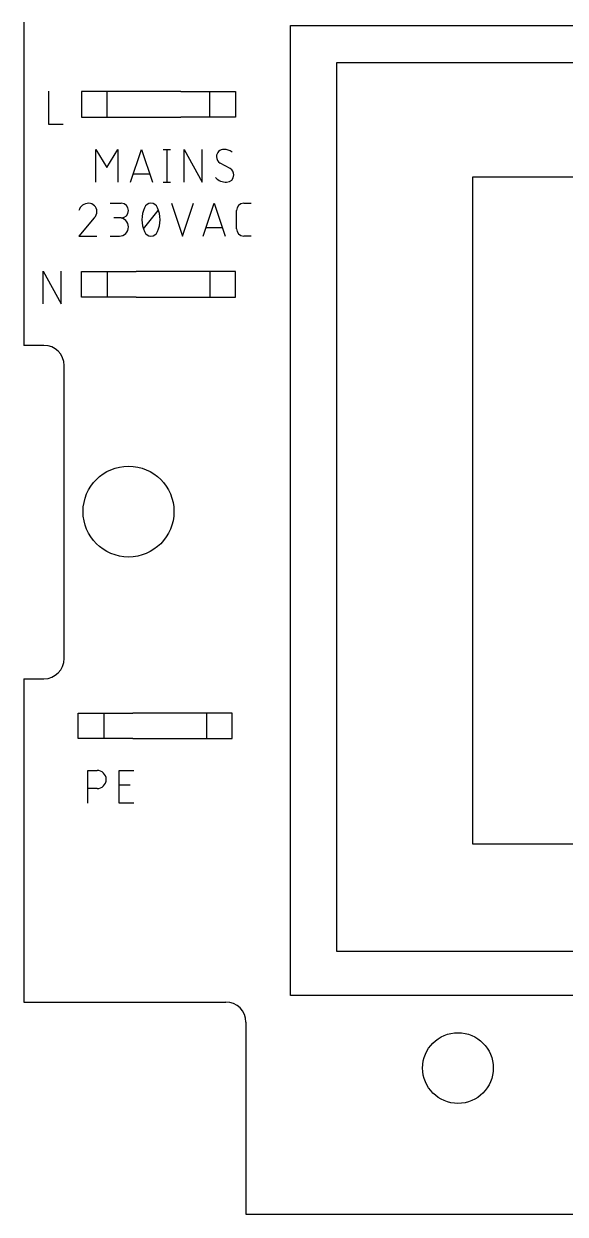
# Model space of a CAD drawing. Extents: x 0 to 124, y 0 to 91.
# Drawn here: x 0 to 26.8, y 0 to 58.9 of the extents above; entities that cross this region are included whole.
import ezdxf

# ---------------------------------------------------------------- set-up
doc = ezdxf.new("R2010")
doc.units = 0
for name, color, linetype in [('20', 30, 'CONTINUOUS'), ('21', 253, 'CONTINUOUS'), ('51', 253, 'CONTINUOUS')]:
    doc.layers.add(name, color=color, linetype=linetype)

msp = doc.modelspace()

# ---------------------------------------------------------------- linework, layer by layer
at = {"layer": '20'}
for p, q in [((0, 59), (0, 43)), ((1, 43), (0, 43)), ((2, 27.5), (2, 42)), ((0, 26.5), (0, 10.5)), ((0, 26.5), (1, 26.5)), ((0, 10.5), (10, 10.5)), ((11, 9.5), (11, 0)), ((11, 0), (112.5, 0))]:
    msp.add_line(p, q, dxfattribs=at)
for centre, radius in [((5.1856, 34.7749), 2.25), ((21.4956, 7.2334), 1.75)]:
    msp.add_circle(centre, radius, dxfattribs=at)
for centre, start, end in [((1, 42), 0, 90), ((1, 27.5), 270, 0), ((10, 9.5), 0, 90)]:
    msp.add_arc(centre, 1, start, end, dxfattribs=at)
at = {"layer": '21'}
for p, q in [((13.21, 10.83), (13.21, 58.83)), ((13.21, 58.83), (70.21, 58.83)), ((15.5, 57), (67.5, 57)), ((15.5, 13), (15.5, 57)), ((1.2263, 55.5816), (1.2263, 53.956)), ((7.7788, 55.5625), (5.5562, 55.5625)), ((5.5562, 54.2925), (7.7788, 54.2925)), ((1.2263, 53.956), (1.9487, 53.956)), ((3.5705, 51.0745), (3.5705, 52.7001)), ((3.5705, 52.7001), (4.1123, 51.7969)), ((4.1123, 51.7969), (4.6542, 52.7001)), ((4.6542, 52.7001), (4.6542, 51.0745)), ((5.2899, 51.0745), (5.8318, 52.7001)), ((5.8318, 52.7001), (6.3736, 51.0745)), ((6.9016, 52.7001), (7.2629, 52.7001)), ((7.0823, 52.7001), (7.0823, 51.0745)), ((7.9333, 51.0745), (7.9333, 52.7001)), ((7.9333, 52.7001), (8.8364, 51.0745)), ((8.8364, 51.0745), (8.8364, 52.7001)), ((10.2189, 51.7518), (9.7222, 52.0227)), ((6.2382, 51.4809), (5.4254, 51.4809)), ((61.21, 51.33), (22.21, 51.33)), ((22.21, 51.33), (22.21, 18.33)), ((6.9016, 51.0745), (7.2629, 51.0745)), ((4.281, 50.0331), (4.8229, 50.0331)), ((5.9345, 48.7687), (6.657, 49.6718)), ((7.317, 50.0331), (7.8588, 48.4075)), ((7.8588, 48.4075), (8.4007, 50.0331)), ((8.8801, 48.4075), (9.422, 50.0331)), ((9.422, 50.0331), (9.9638, 48.4075)), ((10.5296, 48.7687), (10.5296, 49.6718)), ((10.8908, 50.0331), (11.2521, 50.0331)), ((3.4856, 49.3106), (2.7179, 48.4075)), ((4.8229, 49.3106), (4.4617, 49.3106)), ((2.7179, 48.4075), (3.621, 48.4075)), ((4.281, 48.4075), (4.7326, 48.4075)), ((9.8284, 48.8139), (9.0156, 48.8139)), ((11.2521, 48.4075), (10.8908, 48.4075)), ((0.9534, 45.0497), (0.9534, 46.6753)), ((0.9534, 46.6753), (1.8566, 45.0497)), ((1.8566, 45.0497), (1.8566, 46.6753)), ((7.7788, 46.6563), (5.5562, 46.6563)), ((5.5562, 45.3863), (7.7788, 45.3863)), ((7.62, 24.805), (5.3975, 24.805)), ((5.3975, 23.535), (7.62, 23.535)), ((3.1763, 20.3409), (3.1763, 21.9666)), ((3.1763, 21.9666), (3.6278, 21.9666)), ((4.7213, 20.3409), (4.7213, 21.9666)), ((4.7213, 21.9666), (5.4437, 21.9666)), ((4.7213, 21.2441), (5.2631, 21.2441)), ((3.6278, 21.0634), (3.1763, 21.0634)), ((5.4437, 20.3409), (4.7213, 20.3409)), ((22.21, 18.33), (61.21, 18.33)), ((67.5, 13), (15.5, 13)), ((70.21, 10.83), (13.21, 10.83))]:
    msp.add_line(p, q, dxfattribs=at)
for centre, radius, start, end in [((9.9028, 52.3388), 0.3612, 89.9995, 180), ((9.9028, 52.0227), 0.6773, 53.1301, 89.9995), ((9.9085, 52.3388), 0.3669, 179.9998, 239.49), ((10.0383, 51.8376), 0.7631, 224.7608, 269.9999), ((10.0383, 51.4357), 0.3612, 270, 0), ((10.0327, 51.4357), 0.3669, 0, 59.4898), ((3.2146, 49.5109), 0.5221, 90.0001, 162.0549), ((3.2146, 49.6267), 0.4064, 0, 90), ((3.1845, 49.6267), 0.4365, 313.6036, 359.9997), ((4.8229, 49.6718), 0.3612, 270, 90), ((7.1838, 49.2203), 1.3396, 154.0109, 180.0001), ((6.2957, 49.6989), 0.3342, 90.0001, 161.0756), ((6.2957, 49.6989), 0.3342, 18.9248, 90), ((5.4077, 49.2203), 1.3396, 360, 25.9891), ((10.8908, 49.6718), 0.3612, 90.0005, 180), ((4.7326, 48.859), 0.4516, 270, 90), ((7.1838, 49.2203), 1.3396, 180, 205.9889), ((5.4076, 49.2203), 1.3396, 334.0111, 360), ((6.2957, 48.7416), 0.3342, 198.925, 270), ((6.2957, 48.7416), 0.3342, 269.9999, 341.0745), ((10.8908, 48.7687), 0.3612, 180, 270), ((3.6278, 21.515), 0.4516, 270, 90)]:
    msp.add_arc(centre, radius, start, end, dxfattribs=at)
at = {"layer": '51'}
for p, q in [((4.1275, 55.5625), (2.8575, 55.5625)), ((2.8575, 55.5625), (2.8575, 54.2925)), ((5.5562, 55.5625), (4.1275, 55.5625)), ((4.1275, 54.2925), (4.1275, 55.5625)), ((7.7788, 55.5625), (9.2075, 55.5625)), ((9.2075, 55.5625), (10.4775, 55.5625)), ((9.2075, 54.2925), (9.2075, 55.5625)), ((10.4775, 55.5625), (10.4775, 54.2925)), ((2.8575, 54.2925), (4.1275, 54.2925)), ((4.1275, 54.2925), (5.5562, 54.2925)), ((9.2075, 54.2925), (7.7788, 54.2925)), ((10.4775, 54.2925), (9.2075, 54.2925)), ((2.8575, 45.3863), (2.8575, 46.6563)), ((2.8575, 46.6563), (4.1275, 46.6563)), ((4.1275, 46.6563), (5.5562, 46.6563)), ((4.1275, 46.6563), (4.1275, 45.3863)), ((9.2075, 46.6563), (7.7788, 46.6563)), ((10.4775, 46.6563), (9.2075, 46.6563)), ((9.2075, 46.6563), (9.2075, 45.3863)), ((10.4775, 45.3863), (10.4775, 46.6563)), ((4.1275, 45.3863), (2.8575, 45.3863)), ((5.5562, 45.3863), (4.1275, 45.3863)), ((7.7788, 45.3863), (9.2075, 45.3863)), ((9.2075, 45.3863), (10.4775, 45.3863)), ((2.6987, 23.535), (2.6987, 24.805)), ((2.6987, 24.805), (3.9688, 24.805)), ((3.9688, 24.805), (5.3975, 24.805)), ((3.9688, 24.805), (3.9688, 23.535)), ((9.0488, 24.805), (7.62, 24.805)), ((10.3187, 24.805), (9.0488, 24.805)), ((9.0488, 24.805), (9.0488, 23.535)), ((10.3187, 23.535), (10.3187, 24.805)), ((3.9688, 23.535), (2.6987, 23.535)), ((5.3975, 23.535), (3.9688, 23.535)), ((7.62, 23.535), (9.0488, 23.535)), ((9.0488, 23.535), (10.3187, 23.535))]:
    msp.add_line(p, q, dxfattribs=at)

doc.saveas('drawing.dxf')
